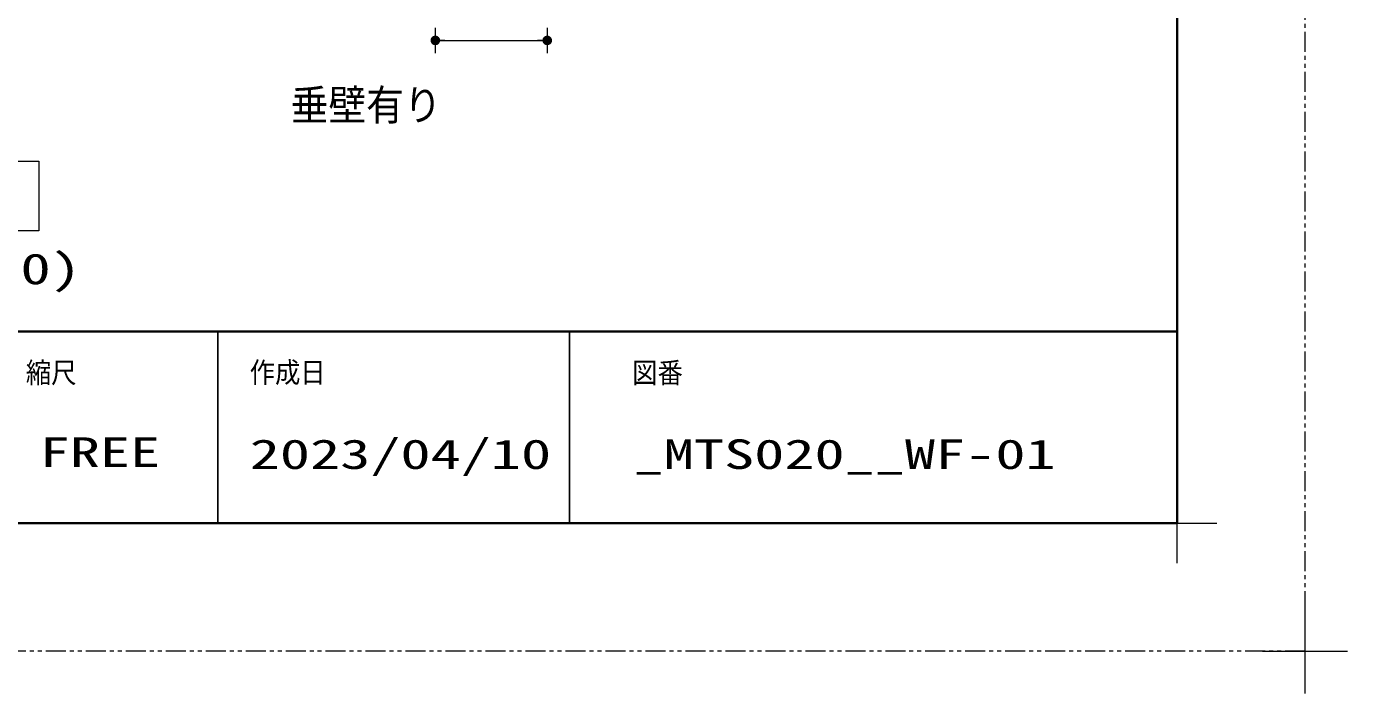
# Model space of a CAD drawing. Units: millimetres, scale not verified. Extents: x -1306 to 1306, y -607 to 607.
# Drawn here: x -12.8 to 400.3, y -607.3 to -398.6 of the extents above; entities that cross this region are included whole.
import ezdxf
from ezdxf.enums import TextEntityAlignment as Align

# ---------------------------------------------------------------- set-up
doc = ezdxf.new("R2010")
doc.units = ezdxf.units.MM
doc.header["$LTSCALE"] = 5
doc.header["$PDMODE"] = 32
doc.header["$PDSIZE"] = 2.5
doc.linetypes.add('USER1', pattern=[2.5, 1.25, -0.25, 0.25, -0.25, 0.25, -0.25])
for name, color, linetype, lineweight in [('0-1_線(黄)', 2, 'Continuous', 15), ('0-3_陰線', 4, 'USER1', 9), ('1-1_寸法線', 3, 'Continuous', 13), ('1-4_DEFPOINTS', 7, 'Continuous', 5), ('1-5_0', 3, 'Continuous', 25), ('1-7_図面枠', 7, 'Continuous', 35), ('1-8_一般', 7, 'Continuous', 5)]:
    doc.layers.add(name, color=color, linetype=linetype, lineweight=lineweight)
doc.styles.add('ＭＳ ゴシック', font='')
doc.styles.get('ＭＳ ゴシック').set_extended_font_data('MS Gothic')

# ---------------------------------------------------------------- blocks, each defined once
blk = doc.blocks.new('_DOT')
at = {"layer": '1-5_0'}
blk.add_line((-2.5, 0), (-5, 0), dxfattribs=at)
for points in [[(0, 0), (-2.5, 0), (-2.48, 0.313)], [(0, 0), (-2.48, -0.313), (-2.5, 0)], [(0, 0), (-2.48, 0.313), (-2.421, 0.622)], [(0, 0), (-2.421, -0.622), (-2.48, -0.313)], [(0, 0), (-2.421, 0.622), (-2.324, 0.92)], [(0, 0), (-2.324, -0.92), (-2.421, -0.622)], [(0, 0), (-2.324, 0.92), (-2.191, 1.204)], [(0, 0), (-2.191, -1.204), (-2.324, -0.92)], [(0, 0), (-2.191, 1.204), (-2.023, 1.469)], [(0, 0), (-2.023, -1.469), (-2.191, -1.204)], [(0, 0), (-2.023, 1.469), (-1.822, 1.711)], [(0, 0), (-1.822, -1.711), (-2.023, -1.469)], [(0, 0), (-1.822, 1.711), (-1.594, 1.926)], [(0, 0), (-1.594, -1.926), (-1.822, -1.711)], [(0, 0), (-1.594, 1.926), (-1.34, 2.111)], [(0, 0), (-1.34, -2.111), (-1.594, -1.926)], [(0, 0), (-1.34, 2.111), (-1.064, 2.262)], [(0, 0), (-1.064, -2.262), (-1.34, -2.111)], [(0, 0), (-1.064, 2.262), (-0.773, 2.378)], [(0, 0), (-0.773, -2.378), (-1.064, -2.262)], [(0, 0), (-0.773, 2.378), (-0.468, 2.456)], [(0, 0), (-0.468, -2.456), (-0.773, -2.378)], [(0, 0), (-0.468, 2.456), (-0.157, 2.495)], [(0, 0), (-0.157, -2.495), (-0.468, -2.456)], [(0, 0), (-0.157, 2.495), (0.157, 2.495)], [(0, 0), (0.157, -2.495), (-0.157, -2.495)], [(0, 0), (0.157, 2.495), (0.468, 2.456)], [(0, 0), (0.468, 2.456), (0.773, 2.378)], [(0, 0), (0.773, 2.378), (1.064, 2.262)], [(0, 0), (1.064, 2.262), (1.34, 2.111)], [(0, 0), (1.34, 2.111), (1.594, 1.926)], [(0, 0), (1.594, 1.926), (1.822, 1.711)], [(0, 0), (1.822, 1.711), (2.023, 1.469)], [(0, 0), (2.023, 1.469), (2.191, 1.204)], [(0, 0), (2.191, 1.204), (2.324, 0.92)], [(0, 0), (2.324, 0.92), (2.421, 0.622)], [(0, 0), (2.421, 0.622), (2.48, 0.313)], [(0, 0), (2.48, 0.313), (2.5, 0)], [(0, 0), (0.468, -2.456), (0.157, -2.495)], [(0, 0), (0.773, -2.378), (0.468, -2.456)], [(0, 0), (1.064, -2.262), (0.773, -2.378)], [(0, 0), (1.34, -2.111), (1.064, -2.262)], [(0, 0), (1.594, -1.926), (1.34, -2.111)], [(0, 0), (1.822, -1.711), (1.594, -1.926)], [(0, 0), (2.023, -1.469), (1.822, -1.711)], [(0, 0), (2.191, -1.204), (2.023, -1.469)], [(0, 0), (2.324, -0.92), (2.191, -1.204)], [(0, 0), (2.421, -0.622), (2.324, -0.92)], [(0, 0), (2.48, -0.313), (2.421, -0.622)], [(0, 0), (2.5, 0), (2.48, -0.313)]]:
    blk.add_solid(points, dxfattribs=at)
blk = doc.blocks.new('グループ-13-1')
at = {"layer": '1-8_一般'}
for p, q in [((62041.6, -14029.5), (62041.6, -13365.5)), ((61709.6, -13697.5), (62373.6, -13697.5))]:
    blk.add_line(p, q, dxfattribs=at)

msp = doc.modelspace()

# ---------------------------------------------------------------- linework, layer by layer
at = {"layer": '0-1_線(黄)'}
msp.add_lwpolyline([(-124.218, -440.682), (-8.879, -440.682), (-8.879, -462.517), (-124.218, -462.517)], close=True, dxfattribs=at)
at = {"layer": '0-3_陰線'}
for q in [(387.036, 594), (-1292.964, -594)]:
    msp.add_line((387.036, -594), q, dxfattribs=at)
at = {"layer": '1-1_寸法線'}
for p, q in [((115.075, -399.062), (115.075, -406.952)), ((150.075, -399.062), (150.075, -406.952)), ((118.075, -402.952), (147.075, -402.952))]:
    msp.add_line(p, q, dxfattribs=at)
at = {"layer": '1-4_DEFPOINTS'}
for p, q in [((347.036, -566.45), (347.036, -541.55)), ((334.586, -554), (359.486, -554))]:
    msp.add_line(p, q, dxfattribs=at)
msp.add_point((150.075, -402.952), dxfattribs=at)
at = {"layer": '1-5_0', "color": 7}
for p, q in [((47.036, -494), (47.036, -554)), ((157.036, -494), (157.036, -554))]:
    msp.add_line(p, q, dxfattribs=at)
at = {"layer": '1-7_図面枠'}
msp.add_line((-1252.964, -494), (347.036, -494), dxfattribs=at)
msp.add_lwpolyline([(-1252.964, -554), (347.036, -554), (347.036, 554), (-1252.964, 554)], close=True, dxfattribs=at)

# ---------------------------------------------------------------- block references
at = {"layer": '0-3_陰線', "xscale": 0.04, "yscale": 0.04}
msp.add_blockref('グループ-13-1', (-2094.629, -46.1), dxfattribs=at)
at = {"layer": '1-1_寸法線', "xscale": 0.6, "yscale": 0.6, "rotation": 180}
msp.add_blockref('_DOT', (115.075, -402.952), dxfattribs=at)
at = {"layer": '1-1_寸法線', "xscale": 0.6, "yscale": 0.6}
msp.add_blockref('_DOT', (150.075, -402.952), dxfattribs=at)

# ---------------------------------------------------------------- texts
at = {"layer": '0-1_線(黄)', "style": 'ＭＳ ゴシック'}
for s, height, width, p in [('垂壁有り', 9.604, 0.9, (69.863, -430.838)), ('(H=2401～2700)', 9.621, 1.45, (-128.588, -482.103))]:
    msp.add_text(s, height=height, dxfattribs=dict(at, width=width)).set_placement(p, align=Align.BOTTOM_LEFT)
at = {"layer": '1-7_図面枠', "style": 'ＭＳ ゴシック'}
for s, height, width, p in [('縮尺', 6.452, 0.9, (-12.964, -512.038)), ('作成日', 6.452, 0.9, (57.036, -511.963)), ('図番', 6.452, 0.9, (176.633, -512.073)), ('FREE', 9.238, 1.5, (-8.664, -539.129)), ('2023/04/10', 9.238, 1.5, (57.036, -539.776)), ('_MTS020__WF-01', 9.238, 1.5, (177.071, -539.776))]:
    msp.add_text(s, height=height, dxfattribs=dict(at, width=width)).set_placement(p, align=Align.BOTTOM_LEFT)

doc.saveas('drawing.dxf')
